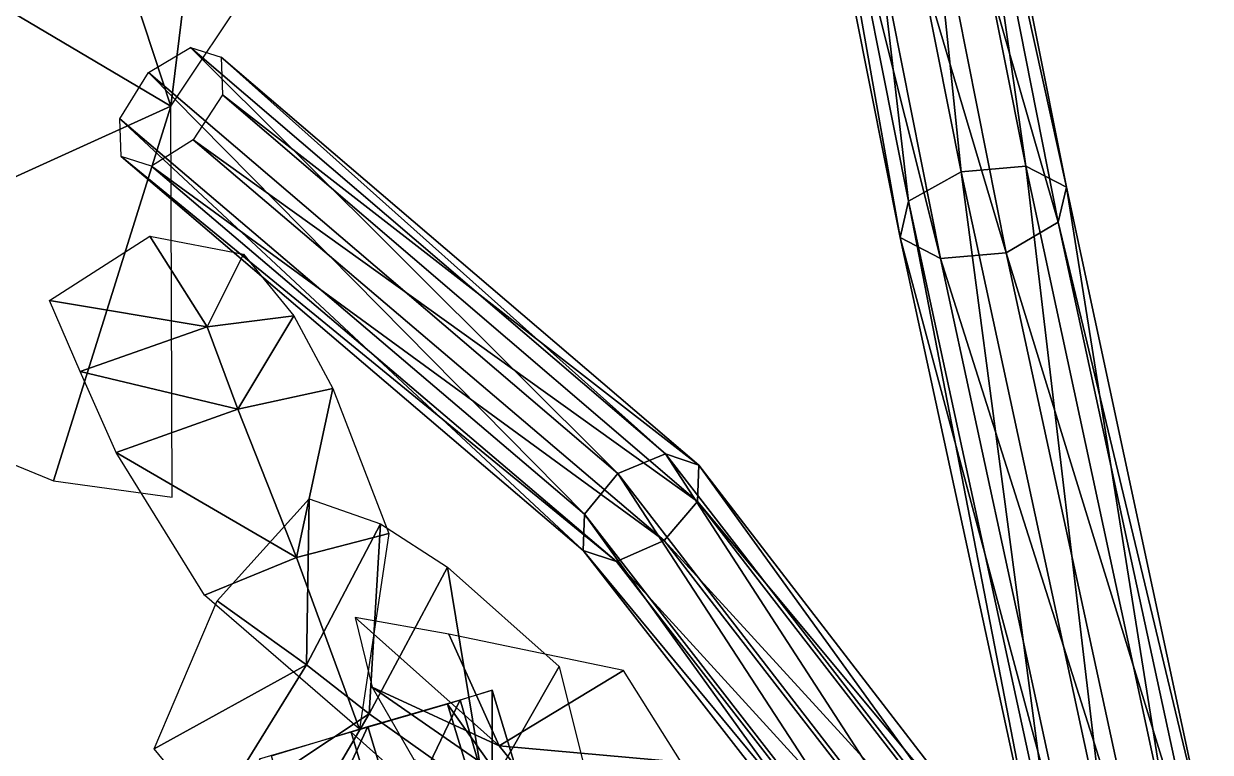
# Model space of a CAD drawing. Extents: x -6.8 to 6.8, y -29 to 29.
# Drawn here: x -1.338 to 0.785, y 10.496 to 11.8 of the extents above; entities that cross this region are included whole.
import ezdxf

# ---------------------------------------------------------------- set-up
doc = ezdxf.new("R2010")
doc.units = 0

msp = doc.modelspace()

# ---------------------------------------------------------------- linework, layer by layer
at = {"layer": 'flower_stems1', "color": 3}
for points in [[(-0.42742, 10.3673, 2.18005), (-0.49993, 10.60729, 2.18005), (-0.57995, 10.58233, 2.00756)], [(-0.49993, 10.39233, 2.35754), (-0.55743, 10.58984, 2.36004), (-0.49993, 10.60729, 2.18005)], [(-0.49993, 10.39233, 2.35754), (-0.49993, 10.60729, 2.18005), (-0.42742, 10.3673, 2.18005)], [(-0.49493, 10.3023, 2.01507), (-0.57995, 10.58233, 2.00756), (-0.75244, 10.53228, 1.94628)], [(-0.66772, 10.3598, 2.4378), (-0.72247, 10.54229, 2.44482), (-0.55743, 10.58984, 2.36004)], [(-0.66772, 10.3598, 2.4378), (-0.55743, 10.58984, 2.36004), (-0.49993, 10.39233, 2.35754)], [(-0.42742, 10.3673, 2.18005), (-0.57995, 10.58233, 2.00756), (-0.49493, 10.3023, 2.01507)], [(-0.66345, 10.2348, 1.95428), (-0.75244, 10.53228, 1.94628), (-0.91693, 10.48382, 2.03253)], [(-0.83746, 10.29229, 2.38006), (-0.89495, 10.4898, 2.38507), (-0.72247, 10.54229, 2.44482)], [(-0.83746, 10.29229, 2.38006), (-0.72247, 10.54229, 2.44482), (-0.66772, 10.3598, 2.4378)], [(-0.49493, 10.3023, 2.01507), (-0.75244, 10.53228, 1.94628), (-0.66345, 10.2348, 1.95428)]]:
    msp.add_3dface(points, dxfattribs=at)
at = {"layer": 'flowers0', "color": 1}
for points in [[(-1.00994, 11.25732, 2.13757), (-1.29241, 11.3048, 2.27258), (-1.11242, 11.41979, 2.07507)], [(-1.11242, 11.41979, 2.07507), (-0.94494, 11.38732, 1.86505), (-1.00994, 11.25732, 2.13757)], [(-1.00994, 11.25732, 2.13757), (-0.94494, 11.38732, 1.86505), (-0.85491, 11.27734, 1.87255)], [(-1.00994, 11.25732, 2.13757), (-1.23742, 11.1773, 2.35504), (-1.29241, 11.3048, 2.27258)], [(-1.00994, 11.25732, 2.13757), (-0.85491, 11.27734, 1.87255), (-0.95495, 11.1098, 2.15753)], [(-0.95495, 11.1098, 2.15753), (-0.85491, 11.27734, 1.87255), (-0.78497, 11.14733, 1.89758)], [(-0.95495, 11.1098, 2.15753), (-1.23742, 11.1773, 2.35504), (-1.00994, 11.25732, 2.13757)], [(-1.17272, 11.03228, 2.38256), (-1.23742, 11.1773, 2.35504), (-0.95495, 11.1098, 2.15753)], [(-0.95495, 11.1098, 2.15753), (-0.78497, 11.14733, 1.89758), (-0.84997, 10.84478, 2.17755)], [(-0.84997, 10.84478, 2.17755), (-0.78497, 11.14733, 1.89758), (-0.68493, 10.88732, 1.96258)], [(-1.17272, 11.03228, 2.38256), (-0.95495, 11.1098, 2.15753), (-0.84997, 10.84478, 2.17755)], [(-1.01495, 10.77734, 2.38256), (-1.17272, 11.03228, 2.38256), (-0.84997, 10.84478, 2.17755)], [(-0.99243, 10.76733, 3.92504), (-0.82745, 10.94982, 3.81256), (-0.83245, 10.65234, 3.89007)], [(-0.83245, 10.65234, 3.89007), (-0.82745, 10.94982, 3.81256), (-0.69995, 10.90484, 3.77008)], [(-0.83245, 10.65234, 3.89007), (-0.69995, 10.90484, 3.77008), (-0.71997, 10.56481, 3.82006)], [(-0.71997, 10.56481, 3.82006), (-0.69995, 10.90484, 3.77008), (-0.57995, 10.82733, 3.72253)], [(-0.84997, 10.84478, 2.17755), (-0.68493, 10.88732, 1.96258), (-0.73742, 10.53729, 2.19555)], [(-0.73742, 10.53729, 2.19555), (-1.01495, 10.77734, 2.38256), (-0.84997, 10.84478, 2.17755)], [(-0.71997, 10.56481, 3.82006), (-0.57995, 10.82733, 3.72253), (-0.51245, 10.41729, 3.69006)], [(-0.51245, 10.41729, 3.69006), (-0.57995, 10.82733, 3.72253), (-0.37994, 10.64984, 3.62506)], [(-0.83245, 10.65234, 3.89007), (-1.10491, 10.50231, 3.92254), (-0.99243, 10.76733, 3.92504)], [(-0.48742, 10.50732, 2.28002), (-0.74493, 10.7373, 2.44653), (-0.71496, 10.6123, 2.57257)], [(-0.57745, 10.70733, 2.15753), (-0.74493, 10.7373, 2.44653), (-0.48742, 10.50732, 2.28002)], [(-0.48742, 10.50732, 2.28002), (-0.26495, 10.64233, 1.98254), (-0.57745, 10.70733, 2.15753)], [(-0.83245, 10.65234, 3.89007), (-1.00244, 10.37731, 3.91003), (-1.10491, 10.50231, 3.92254)], [(-0.71997, 10.56481, 3.82006), (-1.00244, 10.37731, 3.91003), (-0.83245, 10.65234, 3.89007)], [(-0.51245, 10.41729, 3.69006), (-0.37994, 10.64984, 3.62506), (-0.27996, 10.24731, 3.53253)], [(-0.48742, 10.50732, 2.28002), (-0.16192, 10.47833, 2.03753), (-0.26495, 10.64233, 1.98254)], [(-0.48742, 10.50732, 2.28002), (-0.71496, 10.6123, 2.57257), (-0.38995, 10.38732, 2.40258)], [(-0.38995, 10.38732, 2.40258), (-0.71496, 10.6123, 2.57257), (-0.63995, 10.48309, 2.68353)], [(-0.88244, 10.28729, 3.85253), (-1.00244, 10.37731, 3.91003), (-0.71997, 10.56481, 3.82006)], [(-0.88244, 10.28729, 3.85253), (-0.71997, 10.56481, 3.82006), (-0.51245, 10.41729, 3.69006)], [(-0.38995, 10.38732, 2.40258), (-0.16192, 10.47833, 2.03753), (-0.48742, 10.50732, 2.28002)]]:
    msp.add_3dface(points, dxfattribs=at)
at = {"layer": 'leaves2', "color": 3}
for points in [[(-1.07495, 11.65234, 1.27008), (-1.56994, 13.15484, 1.54754), (-1.80493, 12.08483, 0.89257)], [(-1.07495, 11.65234, 1.27008), (-0.95745, 12.6123, 1.87506), (-1.56994, 13.15484, 1.54754)], [(-1.07495, 11.65234, 1.27008), (-0.92993, 11.86981, 2.05755), (-0.95745, 12.6123, 1.87506)], [(-1.94995, 11.25482, 0.16003), (-1.07495, 11.65234, 1.27008), (-1.80493, 12.08483, 0.89257)], [(-1.94995, 11.25482, 0.16003), (-1.28497, 10.98181, 0.68658), (-1.07495, 11.65234, 1.27008)], [(-1.07495, 11.65234, 1.27008), (-1.28497, 10.98181, 0.68658), (-1.07244, 10.95233, 1.36254)]]:
    msp.add_3dface(points, dxfattribs=at)
at = {"layer": 'stems3', "color": 3}
for points in [[(0.24505, 11.48205, 2.10003), (0.00256, 12.69982, 1.40008), (0.09753, 12.74981, 1.45483)], [(0.33905, 11.53479, 2.15258), (0.09753, 12.74981, 1.45483), (0.21252, 12.75982, 1.43255)], [(0.24505, 11.48205, 2.10003), (0.09753, 12.74981, 1.45483), (0.33905, 11.53479, 2.15258)], [(0.33905, 11.53479, 2.15258), (0.21252, 12.75982, 1.43255), (0.45507, 11.54479, 2.13006)], [(0.45507, 11.54479, 2.13006), (0.21252, 12.75982, 1.43255), (0.28503, 12.7243, 1.34503)], [(0.52752, 11.50732, 2.04254), (0.28503, 12.7243, 1.34503), (0.27252, 12.66229, 1.24255)], [(0.45507, 11.54479, 2.13006), (0.28503, 12.7243, 1.34503), (0.52752, 11.50732, 2.04254)], [(0.23004, 11.41729, 1.99755), (-0.01245, 12.63732, 1.29754), (0.00256, 12.69982, 1.40008)], [(0.23004, 11.41729, 1.99755), (0.00256, 12.69982, 1.40008), (0.24505, 11.48205, 2.10003)], [(0.51257, 11.44482, 1.94055), (0.27252, 12.66229, 1.24255), (0.17755, 12.6098, 1.18554)], [(0.52752, 11.50732, 2.04254), (0.27252, 12.66229, 1.24255), (0.51257, 11.44482, 1.94055)], [(0.30255, 11.37982, 1.91003), (-0.01245, 12.63732, 1.29754), (0.23004, 11.41729, 1.99755)], [(0.30255, 11.37982, 1.91003), (0.06005, 12.59979, 1.21008), (-0.01245, 12.63732, 1.29754)], [(0.42004, 11.38983, 1.88757), (0.17755, 12.6098, 1.18554), (0.06005, 12.59979, 1.21008)], [(0.42004, 11.38983, 1.88757), (0.06005, 12.59979, 1.21008), (0.30255, 11.37982, 1.91003)], [(0.51257, 11.44482, 1.94055), (0.17755, 12.6098, 1.18554), (0.42004, 11.38983, 1.88757)], [(-0.27496, 10.99481, 2.10754), (-1.11492, 11.71234, 1.37756), (-1.03997, 11.75732, 1.33508)], [(-0.27496, 10.99481, 2.10754), (-1.03997, 11.75732, 1.33508), (-0.18994, 11.02984, 2.07257)], [(-0.18994, 11.02984, 2.07257), (-1.03997, 11.75732, 1.33508), (-0.98492, 11.7398, 1.25506)], [(-0.18994, 11.02984, 2.07257), (-0.98492, 11.7398, 1.25506), (-0.12994, 11.00982, 1.99755)], [(-0.12994, 11.00982, 1.99755), (-0.98492, 11.7398, 1.25506), (-0.98242, 11.6723, 1.18408)], [(-0.33496, 10.9223, 2.07757), (-1.16644, 11.62982, 1.35754), (-1.11492, 11.71234, 1.37756)], [(-0.33496, 10.9223, 2.07757), (-1.11492, 11.71234, 1.37756), (-0.27496, 10.99481, 2.10754)], [(-0.13244, 10.94482, 1.92254), (-0.98242, 11.6723, 1.18408), (-1.03497, 11.59234, 1.16503)], [(-0.12994, 11.00982, 1.99755), (-0.98242, 11.6723, 1.18408), (-0.13244, 10.94482, 1.92254)], [(-0.33746, 10.85729, 2.00506), (-1.16418, 11.56231, 1.28753), (-1.16644, 11.62982, 1.35754)], [(-0.33746, 10.85729, 2.00506), (-1.16644, 11.62982, 1.35754), (-0.33496, 10.9223, 2.07757)], [(-0.19244, 10.87481, 1.89508), (-1.03497, 11.59234, 1.16503), (-1.10992, 11.54479, 1.20678)], [(-0.13244, 10.94482, 1.92254), (-1.03497, 11.59234, 1.16503), (-0.19244, 10.87481, 1.89508)], [(-0.27746, 10.83734, 1.93005), (-1.16418, 11.56231, 1.28753), (-0.33746, 10.85729, 2.00506)], [(-0.27746, 10.83734, 1.93005), (-1.10992, 11.54479, 1.20678), (-1.16418, 11.56231, 1.28753)], [(-0.19244, 10.87481, 1.89508), (-1.10992, 11.54479, 1.20678), (-0.27746, 10.83734, 1.93005)], [(0.50506, 10.28228, 2.82257), (0.24505, 11.48205, 2.10003), (0.33905, 11.53479, 2.15258)], [(0.59753, 10.33734, 2.87506), (0.33905, 11.53479, 2.15258), (0.45507, 11.54479, 2.13006)], [(0.50506, 10.28228, 2.82257), (0.33905, 11.53479, 2.15258), (0.59753, 10.33734, 2.87506)], [(0.71252, 10.34729, 2.85253), (0.45507, 11.54479, 2.13006), (0.52752, 11.50732, 2.04254)], [(0.59753, 10.33734, 2.87506), (0.45507, 11.54479, 2.13006), (0.71252, 10.34729, 2.85253)], [(0.78503, 10.30981, 2.76507), (0.52752, 11.50732, 2.04254), (0.51257, 11.44482, 1.94055)], [(0.71252, 10.34729, 2.85253), (0.52752, 11.50732, 2.04254), (0.78503, 10.30981, 2.76507)], [(0.49005, 10.2163, 2.72503), (0.23004, 11.41729, 1.99755), (0.24505, 11.48205, 2.10003)], [(0.49005, 10.2163, 2.72503), (0.24505, 11.48205, 2.10003), (0.50506, 10.28228, 2.82257)], [(0.77252, 10.24481, 2.66503), (0.51257, 11.44482, 1.94055), (0.42004, 11.38983, 1.88757)], [(0.78503, 10.30981, 2.76507), (0.51257, 11.44482, 1.94055), (0.77252, 10.24481, 2.66503)], [(0.56256, 10.1773, 2.63757), (0.23004, 11.41729, 1.99755), (0.49005, 10.2163, 2.72503)], [(0.56256, 10.1773, 2.63757), (0.30255, 11.37982, 1.91003), (0.23004, 11.41729, 1.99755)], [(0.68005, 10.18981, 2.61254), (0.42004, 11.38983, 1.88757), (0.30255, 11.37982, 1.91003)], [(0.77252, 10.24481, 2.66503), (0.42004, 11.38983, 1.88757), (0.68005, 10.18981, 2.61254)], [(0.68005, 10.18981, 2.61254), (0.30255, 11.37982, 1.91003), (0.56256, 10.1773, 2.63757)], [(0.39508, 10.12731, 2.85504), (-0.27496, 10.99481, 2.10754), (-0.18994, 11.02984, 2.07257)], [(0.39508, 10.12731, 2.85504), (-0.18994, 11.02984, 2.07257), (0.48754, 10.15484, 2.83007)], [(0.48754, 10.15484, 2.83007), (-0.18994, 11.02984, 2.07257), (-0.12994, 11.00982, 1.99755)], [(0.54754, 10.12982, 2.75756), (-0.12994, 11.00982, 1.99755), (-0.13244, 10.94482, 1.92254)], [(0.48754, 10.15484, 2.83007), (-0.12994, 11.00982, 1.99755), (0.54754, 10.12982, 2.75756)], [(0.32928, 10.06732, 2.81756), (-0.33496, 10.9223, 2.07757), (-0.27496, 10.99481, 2.10754)], [(0.32928, 10.06732, 2.81756), (-0.27496, 10.99481, 2.10754), (0.39508, 10.12731, 2.85504)], [(0.54504, 10.06982, 2.68005), (-0.13244, 10.94482, 1.92254), (-0.19244, 10.87481, 1.89508)], [(0.54754, 10.12982, 2.75756), (-0.13244, 10.94482, 1.92254), (0.54504, 10.06982, 2.68005)], [(0.32513, 10.00732, 2.74005), (-0.33746, 10.85729, 2.00506), (-0.33496, 10.9223, 2.07757)], [(0.32513, 10.00732, 2.74005), (-0.33496, 10.9223, 2.07757), (0.32928, 10.06732, 2.81756)], [(0.47753, 10.00982, 2.64257), (-0.19244, 10.87481, 1.89508), (-0.27746, 10.83734, 1.93005)], [(0.54504, 10.06982, 2.68005), (-0.19244, 10.87481, 1.89508), (0.47753, 10.00982, 2.64257)], [(0.38507, 9.98455, 2.66754), (-0.27746, 10.83734, 1.93005), (-0.33746, 10.85729, 2.00506)], [(0.38507, 9.98455, 2.66754), (-0.33746, 10.85729, 2.00506), (0.32513, 10.00732, 2.74005)], [(0.47753, 10.00982, 2.64257), (-0.27746, 10.83734, 1.93005), (0.38507, 9.98455, 2.66754)]]:
    msp.add_3dface(points, dxfattribs=at)

doc.saveas('drawing.dxf')
